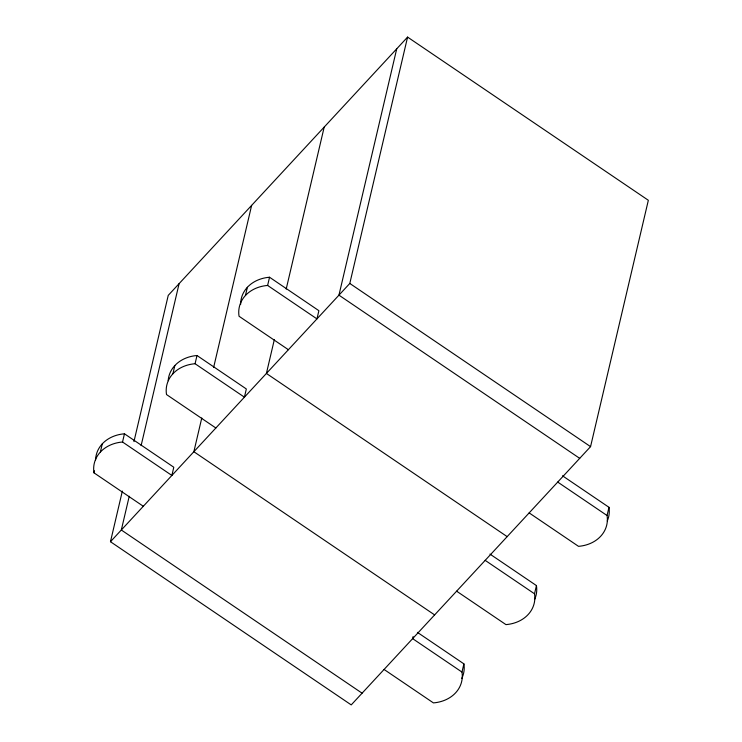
<?xml version="1.0" encoding="UTF-8"?>
<svg xmlns="http://www.w3.org/2000/svg" width="742" height="742" viewBox="0 0 742 742"><rect width="100%" height="100%" fill="white"/><g stroke="black" fill="none" stroke-linecap="round" stroke-linejoin="round"><path stroke-width="1.11" d="M143.308 506.267L93.974 472.83L94.457 470.78M100.365 452.073L102.285 443.855M122.532 442.009L124.461 433.801L173.795 467.237L171.875 475.455L122.532 442.009A35.625 29.216 13.2 0 0 93.974 472.83M133.95 441.601L168.249 295.362L407.581 37.1L648.341 200.284L590.558 446.638L351.235 704.9L110.465 541.716L122.347 491.093M129.238 496.25L121.326 530.001L362.087 693.186M141.11 445.636L179.1 283.648M172.905 373.792L174.824 365.583M195.072 363.728L197.001 355.52L246.335 388.956L244.415 397.174L195.072 363.728A35.625 29.216 13.2 0 0 166.514 394.549L215.857 427.995M201.778 417.978L193.866 451.72L434.627 614.905M213.65 367.355L251.64 205.367M245.444 295.511L247.374 287.302M267.621 285.447L269.541 277.239L318.884 310.685L316.955 318.893L267.621 285.447A35.625 29.216 13.2 0 0 239.054 316.268L288.397 349.714M274.317 339.697L266.406 373.439L507.166 536.633M286.189 289.074L324.189 127.095M396.729 48.814L338.946 295.158L579.706 458.352M110.465 541.716L349.797 283.453L407.581 37.1M413.118 636.59L412.635 638.639L461.978 672.076A35.625 29.216 13.2 0 1 433.411 702.897L384.078 669.46M461.978 672.076L463.898 663.867L417.412 632.36M456.618 591.179L505.951 624.616A35.625 29.216 13.2 0 0 534.518 593.804L536.438 585.586L489.952 554.079M529.157 512.898L578.5 546.335A35.625 29.216 13.2 0 0 607.058 515.523L608.978 507.305L562.492 475.798M349.797 283.453L590.558 446.638M557.715 482.077L607.058 515.523M485.175 560.358L534.518 593.804M95.588 459.938A35.625 29.216 13.2 0 1 124.461 433.801M463.898 663.867A35.625 29.216 13.2 0 1 461.793 678.401M240.668 304.313A35.625 29.216 13.2 0 1 269.541 277.239M608.978 507.305A35.625 29.216 13.2 0 1 607.271 520.995M168.174 380.729A35.625 29.216 13.2 0 1 197.001 355.52M536.438 585.586A35.625 29.216 13.2 0 1 534.722 599.276"/></g></svg>
